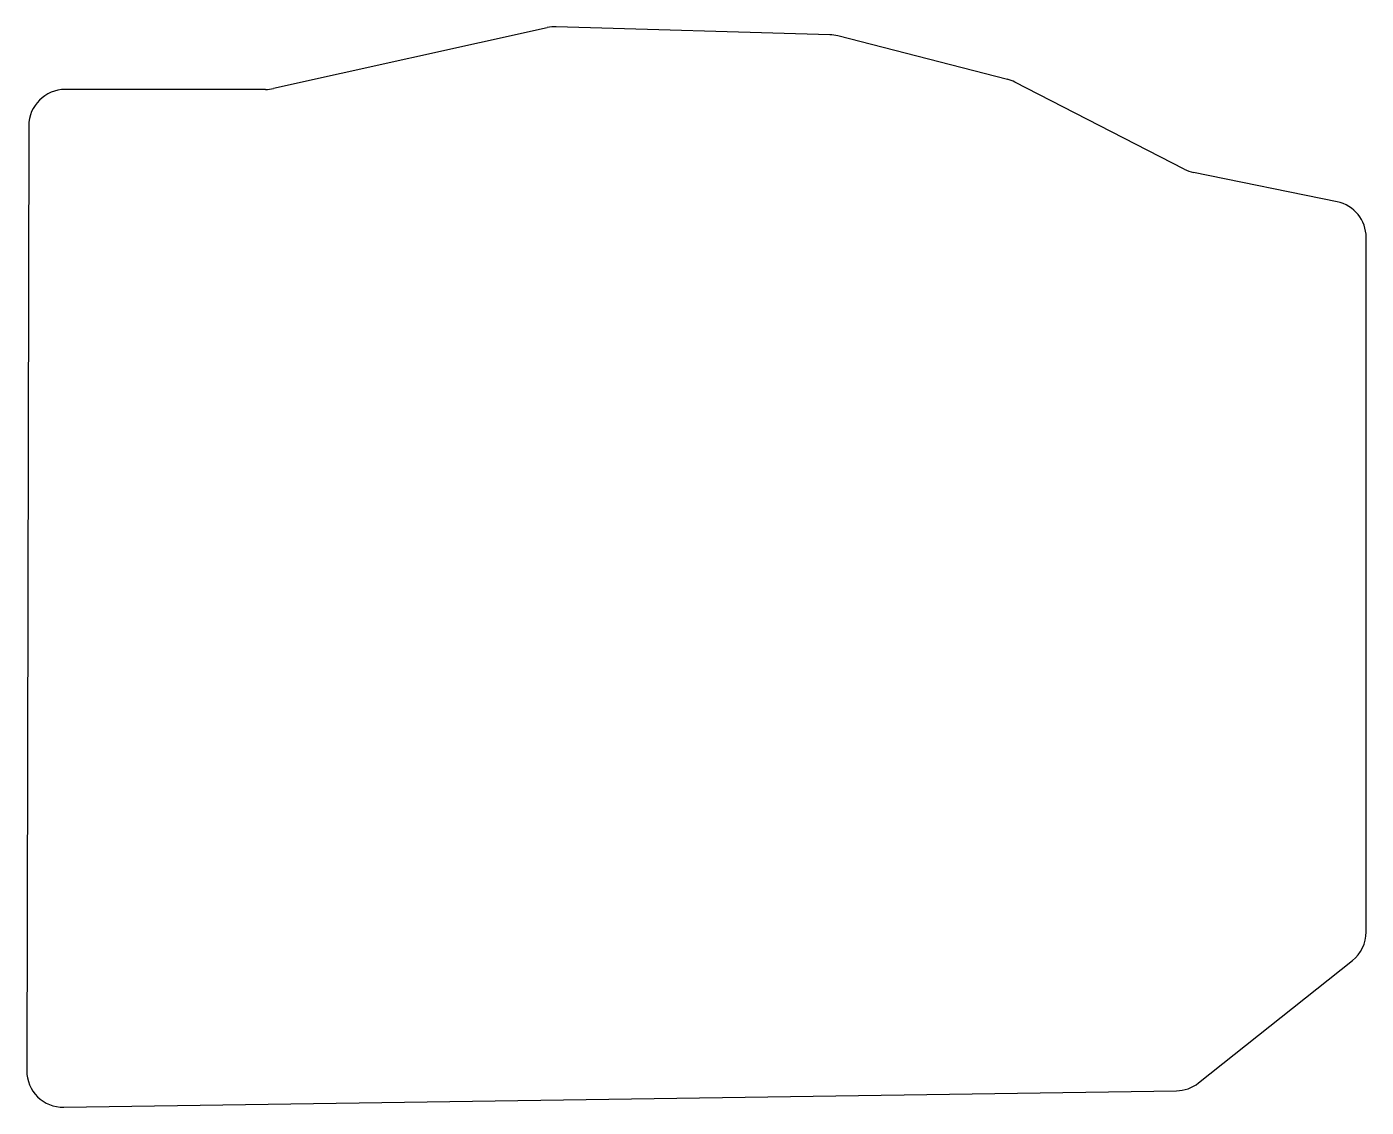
# Model space of a CAD drawing. Header units: millimetres. Extents: x 209 to 356, y -209 to -91.
import ezdxf

# ---------------------------------------------------------------- set-up
doc = ezdxf.new("R2010")
doc.units = ezdxf.units.MM

msp = doc.modelspace()

# ---------------------------------------------------------------- linework, layer by layer
for p, q in [((266.51, -90.71), (236.43, -97.4)), ((297.55, -91.49), (267.5, -90.61)), ((317.07, -96.39), (298.43, -91.61)), ((336.51, -106.25), (317.9, -96.7)), ((235.56, -97.5), (213.54, -97.5)), ((209.54, -101.49), (209.32, -205.31)), ((353.3, -109.84), (337.54, -106.61)), ((356.5, -190.07), (356.5, -113.76)), ((338.07, -206.65), (354.99, -193.2)), ((213.38, -209.32), (335.64, -207.52))]:
    msp.add_line(p, q)
for centre, start, end in [((267.38, -94.61), 88.337, 102.5484), ((297.44, -95.49), 75.6186, 88.337), ((316.07, -100.26), 62.8503, 75.6186), ((213.54, -101.5), 90, 179.8791), ((235.56, -93.5), 270, 282.5484), ((338.34, -102.69), 242.8503, 258.4078), ((352.5, -113.76), 0, 78.4078), ((352.5, -190.07), 308.4802, 0), ((213.32, -205.32), 179.8791, 270.8444), ((335.58, -203.52), 270.8444, 308.4802)]:
    msp.add_arc(centre, 4, start, end)

doc.saveas('drawing.dxf')
